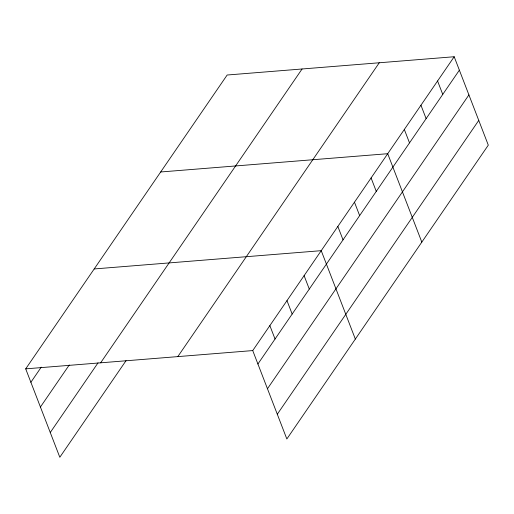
<?xml version="1.0" encoding="UTF-8"?>
<svg xmlns="http://www.w3.org/2000/svg" width="514" height="514" viewBox="0 0 514 514"><rect width="100%" height="100%" fill="white"/><g stroke="black" fill="none" stroke-linecap="round" stroke-linejoin="round"><path stroke-width="0.77" d="M126.052 360.642L59.81 457.261L25.7 368.853L227.156 75.018L454.19 56.739L488.3 145.147L286.844 438.982L252.734 350.58L454.19 56.739M30.879 382.281L41.242 367.163M40.426 407.024L69.268 364.959M50.263 432.518L98.033 362.845M100.622 362.826L302.078 68.985M177.812 356.607L379.268 62.772M257.912 364.002L459.368 70.167M267.46 388.745L468.916 94.91M277.297 414.239L478.752 120.404M160.676 171.984L387.71 153.705L421.821 242.113M94.197 268.95L321.231 250.671L355.341 339.079M25.7 368.853L252.734 350.58M437.568 80.981L442.747 94.409M420.947 105.222L426.125 118.65M404.325 129.464L409.51 142.892M371.089 177.947L376.267 191.375M354.467 202.188L359.646 215.617M337.846 226.43L343.031 239.858M304.102 275.652L309.287 289.074M286.979 300.626L292.164 314.054M269.856 325.6L275.035 339.028"/></g></svg>
